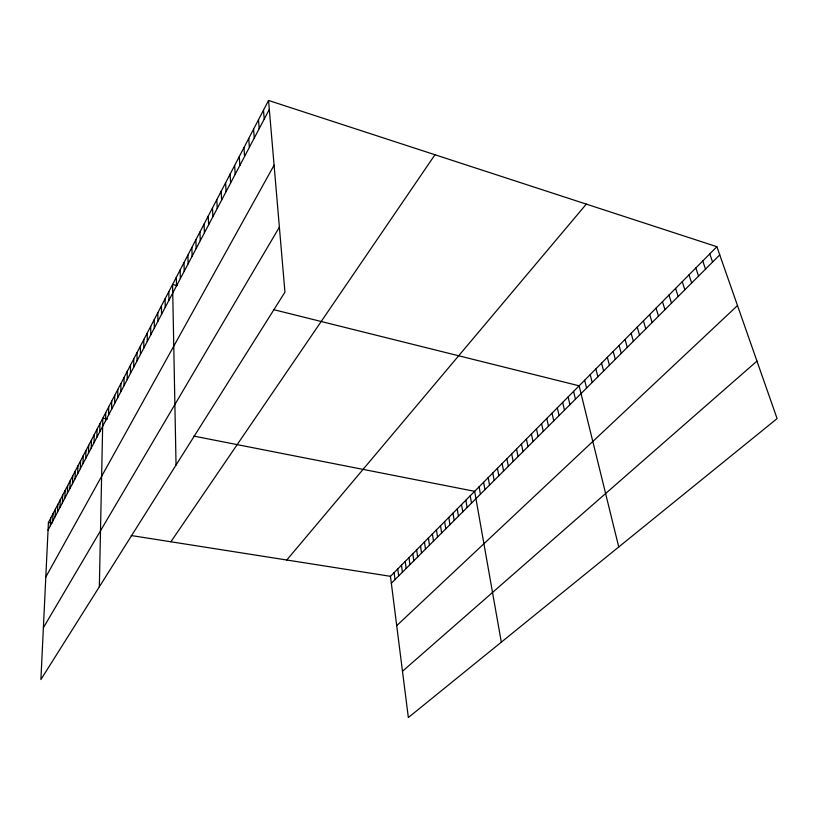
<?xml version="1.0" encoding="UTF-8"?>
<svg xmlns="http://www.w3.org/2000/svg" width="818" height="818" viewBox="0 0 818 818"><rect width="100%" height="100%" fill="white"/><g stroke="black" fill="none" stroke-linecap="round" stroke-linejoin="round"><path stroke-width="1.23" d="M137.046 360.922L137.056 352.548M133.723 367.241L133.753 358.887M130.44 373.478L130.491 365.155M127.199 379.644L127.26 371.341M123.999 385.728L124.07 377.446M120.839 391.74L120.931 383.478M117.71 397.681L117.823 389.44M114.632 403.54L114.745 395.329M111.585 409.337L111.708 401.147M108.569 415.063L108.712 406.904M105.594 420.718L105.747 412.579M99.336 586.792L102.823 418.192L107.506 419.113M99.745 431.843L99.929 423.744M96.872 437.303L97.066 429.225M94.039 442.702L94.234 434.644M88.456 453.305L88.681 445.309M91.227 448.029L91.442 440.002M85.716 458.52L85.951 450.544M83.007 463.673L83.252 455.718M80.328 468.775L80.583 460.841M77.679 473.806L77.935 465.902M72.465 483.724L72.751 475.851M75.052 478.796L75.328 470.902M69.898 488.591L70.195 480.749M67.362 493.407L67.669 485.595M62.383 502.896L62.7 495.125M64.857 498.182L65.164 490.381M59.929 507.559L60.256 499.808M55.103 516.731L55.44 509.031M57.495 512.17L57.833 504.44M52.72 521.25L53.078 513.571M268.549 100.461L48.415 522.508L40.9 679.553L284.94 292.169L268.549 100.461L716.875 246.709L777.1 418.591L408.346 717.539L390.462 576.322L716.875 246.709M50.379 525.718L50.736 518.06M48.047 530.136L269.316 109.418M45.808 577.017L274.081 165.195M43.374 627.754L279.378 227.148M170.89 541.772L434.982 154.745M286.791 560.013L586.312 204.111M391.341 583.254L719.748 254.899M396.71 625.647L737.499 305.564M402.487 671.261L756.957 361.106M48.415 522.508L52.055 523.08M131.217 535.534L390.462 576.322M193.815 436.096L474.644 491.321L501.322 642.171M177.209 285.605L172.578 284.449L176.044 465.043M273.437 309.593L579.124 385.81L618.745 546.976M709.768 253.877L712.59 262.057M702.754 260.962L705.525 269.122M695.832 267.956L698.552 276.095M688.991 274.858L691.66 282.987M682.243 281.678L684.86 289.787M675.576 288.417L678.142 296.505M668.991 295.063L671.506 303.13M662.478 301.637L664.952 309.685M656.056 308.12L658.48 316.157M649.707 314.531L652.089 322.548M643.439 320.871L645.77 328.856M637.242 327.128L639.533 335.104M631.118 333.304L633.367 341.259M625.064 339.419L627.283 347.353M619.083 345.462L621.261 353.376M613.173 351.423L615.31 359.317M607.334 357.323L609.43 365.196M601.567 363.151L603.623 371.014M595.852 368.918L597.876 376.75M590.218 374.613L592.201 382.425M584.635 380.247L586.588 388.039M573.582 391.413L575.453 399.164M568.101 396.945L569.941 404.685M562.682 402.415L564.492 410.135M557.324 407.824L559.103 415.524M552.027 413.182L553.766 420.851M546.782 418.468L548.5 426.127M541.608 423.704L543.285 431.331M536.475 428.877L538.132 436.495M531.414 434L533.029 441.587M526.393 439.061L527.988 446.628M521.434 444.062L522.999 451.618M516.526 449.021L518.06 456.546M511.679 453.918L513.183 461.434M506.874 458.775L508.356 466.26M502.129 463.571L503.571 471.035M497.426 468.315L498.847 475.769M492.773 473.009L494.174 480.442M488.172 477.661L489.542 485.074M483.612 482.262L484.962 489.655M479.103 486.812L480.422 494.184M470.227 495.78L471.495 503.111M465.851 500.197L467.098 507.508M461.526 504.573L462.753 511.853M457.242 508.898L458.448 516.158M452.998 513.183L454.184 520.422M448.796 517.416L449.961 524.645M444.634 521.618L445.779 528.827M440.524 525.78L441.638 532.958M436.444 529.89L437.548 537.058M432.405 533.97L433.489 541.117M428.407 538.009L429.47 545.136M424.45 542.007L425.493 549.113M420.524 545.964L421.546 553.05M416.648 549.89L417.65 556.956M412.793 553.776L413.785 560.821M408.99 557.62L409.951 564.645M405.217 561.434L406.157 568.438M401.474 565.207L402.405 572.191M397.773 568.95L398.683 575.913M394.102 572.651L394.992 579.604M263.488 110.164L264.214 119.111M258.498 119.735L259.194 128.661M253.58 129.152L254.245 138.068M248.744 138.426L249.367 147.332M243.979 147.567L244.572 156.463M239.285 156.575L239.848 165.451M234.654 165.441L235.185 174.306M230.093 174.183L230.594 183.038M225.594 182.803L226.075 191.637M221.167 191.289L221.617 200.113M216.801 199.664L217.22 208.467M212.496 207.915L212.895 216.698M208.253 216.054L208.621 224.817M204.071 224.081L204.408 232.823M199.94 231.995L200.257 240.717M195.87 239.797L196.167 248.498M191.862 247.496L192.128 256.177M187.895 255.083L188.15 263.754M183.989 262.578L184.214 271.218M180.134 269.96L180.338 278.59M176.33 277.251L176.514 285.86M168.815 291.668L168.958 300.237M165.103 298.795L165.226 307.333M161.432 305.82L161.535 314.347M157.813 312.762L157.905 321.259M154.244 319.603L154.316 328.09M150.716 326.362L150.768 334.828M147.24 333.038L147.271 341.474M143.804 339.623L143.815 348.039M140.41 346.126L140.41 354.521"/></g></svg>
